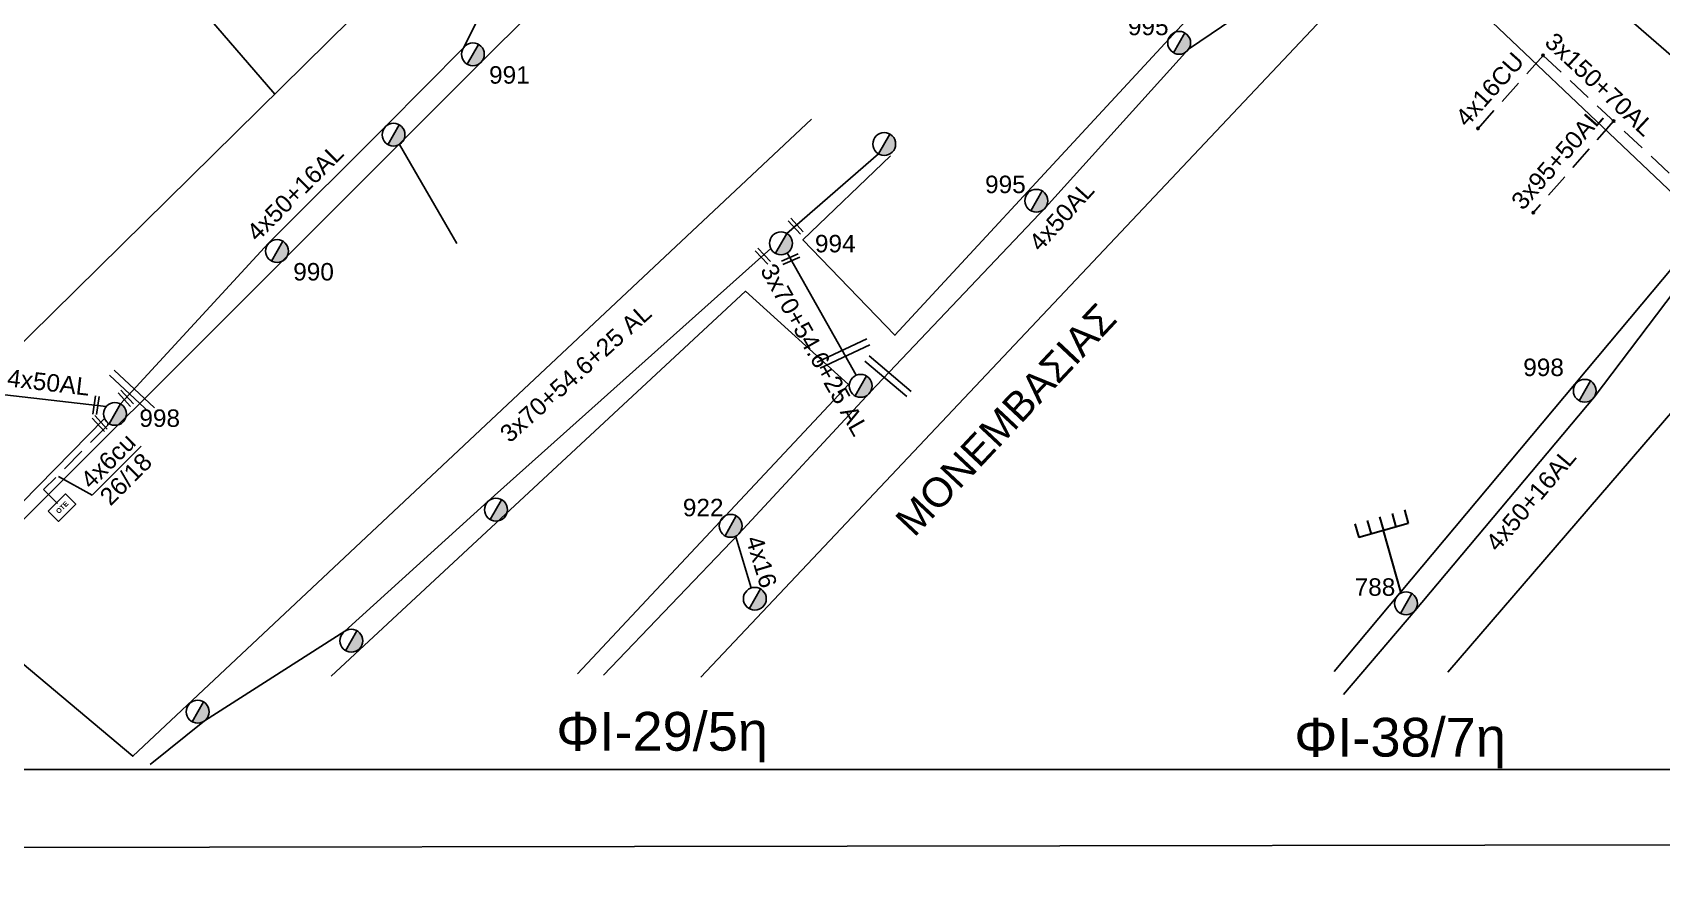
# Model space of a CAD drawing. Header units: millimetres. Extents: x 1091 to 3521, y 1177 to 2968.
# Drawn here: x 2380.8 to 2548.9, y 1933.2 to 2019.2 of the extents above; entities that cross this region are included whole.
import ezdxf
from ezdxf.enums import TextEntityAlignment as Align

# ---------------------------------------------------------------- set-up
doc = ezdxf.new("R2010")
doc.units = ezdxf.units.MM
doc.linetypes.add('DASHED', pattern=[19.05, 12.7, -6.35])
for name, color, linetype, lineweight in [('3x95+50AL', 7, 'Continuous', 30), ('4x16CU', 7, 'Continuous', 30), ('4x6', 7, 'SYN_LINE', 30), ('Άγνωστα', 7, 'Continuous', 30), ('Γυμνά εναέρια ΧΤ (3Φ) 4x50AL', 7, 'Continuous', 30), ('Γυμνά εναέρια ΧΤ και ΦΟΠ (3Φ)   4x50+16AL', 7, 'Continuous', 30), ('Εναέρια παροχή ΧΤ 4x16', 7, 'SYN_LINE', 30), ('Καλώδια ΧΤ   3x150+70AL', 7, 'DASHED', 30), ('Συνεστραμμένα ΧΤ   3x70+54.6+25 AL', 7, 'SYN_LINE', 30), ('Υπόγεια καλώδια Παροχών ΧΤ   4x50AL', 7, 'DASHED', 30), ('Υπόγεια καλώδια Παροχών ΧΤ   4x6', 7, 'DASHED', 30)]:
    doc.layers.add(name, color=color, linetype=linetype, lineweight=lineweight)
for name, color, linetype in [('Pillar OTE', 7, 'Continuous'), ('TEXT ΚΑΛΩΔΙΩΝ', 7, 'Continuous'), ('Επιγραφές - Σχήματα', 7, 'Continuous'), ('Μηχανική τομή', 7, 'Continuous'), ('Στύλος ΦΜ', 7, 'Continuous'), ('Στύλος ΦΜ @ 1', 7, 'Continuous'), ('Συνδέσεις', 7, 'Continuous'), ('Τομή', 7, 'Continuous'), ('Υπόβαθρο ΔΕΗ', 7, 'Continuous')]:
    doc.layers.add(name, color=color, linetype=linetype)
doc.styles.add('arial', font='arial.ttf')
doc.styles.get("Standard").update_dxf_attribs({"font": 'arial.ttf', "height": 1.8})
doc.linetypes.add('SYN_LINE', pattern='A,0.5,-0.0001,["/\\/\\/\\/",Standard,S=0.1,R=0,X=0,Y=-0.05],-0.25', length=0.7501)
doc.dimstyles.new('ISO-25', dxfattribs={"dimtxt": 2.5, "dimasz": 2.5, "dimexe": 1.25, "dimexo": 0.625, "dimtad": 1, "dimtxsty": 'Standard', "dimcen": 2.5, "dimadec": 0, "dimazin": 0, "dimtfac": 1, "dimtmove": 0, "dimatfit": 3, "dimfxl": 1, "dimarcsym": 0})

# ---------------------------------------------------------------- blocks, each defined once
blk = doc.blocks.new('ΥΠΑΡΧΩΝ ΤΣΙΜΕΝΤΕΝΙΟΣ ΣΤΥΛΟΣ')
at = {"layer": 'Στύλος ΦΜ'}
blk.add_hatch(color=7, dxfattribs=at).paths.add_polyline_path([(-1.29, -2.28, 0.574793), (2.62, 0, 0.268822), (1.3, 2.27)])
at = {"layer": 'Στύλος ΦΜ', "color": 7}
blk.add_line((-1.29, -2.28), (1.3, 2.27), dxfattribs=at)
blk.add_circle((0, 0), 2.62, dxfattribs=at)
at = {"layer": 'Στύλος ΦΜ', "flags": 4}
for tag, p in [('ΑΡΙΘΜΟΣ', (-4.68, 8.05)), ('ΤΥΠΟΣ', (-4.91, 3.03))]:
    blk.add_attdef(tag, p, '', height=4, dxfattribs=at)
blk = doc.blocks.new('_ΣΥΝΔΕΣΗ')
at = {"layer": 'Συνδέσεις', "linetype": 'SYN_LINE', "ltscale": 40}
blk.add_hatch(color=256, dxfattribs=at).paths.add_polyline_path([(0.5, -0.01, 1), (-0.5, -0.01, 1)])
at = {"layer": 'Συνδέσεις'}
blk.add_circle((0, -0.01), 0.5, dxfattribs=at)
blk = doc.blocks.new('A$C6B443C3E')
at = {"layer": 'Υπόβαθρο ΔΕΗ', "lineweight": 30, "ltscale": 0.1}
for p, q in [((0.38, 8.46), (0.78, 7.06)), ((-4.73, 7.03), (-4.33, 5.62)), ((-3.45, 7.39), (-3.06, 5.98)), ((-2.17, 7.75), (-1.78, 6.34)), ((-0.89, 8.1), (-0.5, 6.7))]:
    blk.add_line(p, q, dxfattribs=at)
for points in [[(0.78, 7.06), (-1.78, 6.34)], [(-1.78, 6.34), (-4.33, 5.62)], [(0, 0), (-1.78, 6.34)]]:
    blk.add_lwpolyline(points, dxfattribs=at)
blk = doc.blocks.new('ΜΗΧΑΝΙΚΗ ΤΟΜΗ')
at = {"layer": 'Μηχανική τομή', "ltscale": 40}
for p, q in [((-3.79, 1.21), (3.79, 1.21)), ((3.79, -0.34), (-3.79, -0.34))]:
    blk.add_line(p, q, dxfattribs=at)
blk = doc.blocks.new('ΤΟΜΗ')
at = {"layer": 'Τομή', "ltscale": 40}
for p, q in [((11.33, -0.65), (-11.4, -0.65)), ((11.33, -3.42), (-11.4, -3.42))]:
    blk.add_line(p, q, dxfattribs=at)
blk = doc.blocks.new('PILLAR ΟΤΕ')
at = {"layer": 'Pillar OTE', "ltscale": 40}
blk.add_lwpolyline([(-3.31, 2.02), (3.39, 2.02), (3.39, -1.99), (-3.31, -1.99)], close=True, dxfattribs=at)
at = {"layer": 'Pillar OTE', "insert": (-1.81, 0.71), "char_height": 1.3575, "width": 109.961, "attachment_point": 1}
blk.add_mtext('{\\fArial|b1|i0|c161|p34;OTE}', dxfattribs=at)

msp = doc.modelspace()

# ---------------------------------------------------------------- linework, layer by layer
at = {"layer": '3x95+50AL', "color": 30, "linetype": 'DASHED', "lineweight": -3, "ltscale": 0.2}
msp.add_lwpolyline([(2543.94, 2010.05), (2535.65, 2000.61)], dxfattribs=at)
at = {"layer": '4x16CU', "color": 30, "linetype": 'DASHED', "lineweight": -3, "ltscale": 0.2}
msp.add_lwpolyline([(2536.67, 2016.83), (2529.96, 2009.3)], dxfattribs=at)
at = {"layer": '4x6', "color": 7, "linetype": 'SYN_LINE', "lineweight": -3, "ltscale": 15}
msp.add_lwpolyline([(2418.63, 2007.63), (2424.56, 1997.44)], dxfattribs=at)
at = {"layer": 'Άγνωστα', "lineweight": -3, "ltscale": 0.1}
for points in [[(3521.49, 1936.89), (1091.31, 1933.19), (1091.31, 2964.7), (3521.49, 2968.4)], [(3374.53, 1943.19), (1101.31, 1943.19), (1101.31, 2954.7), (3374.53, 2954.7)]]:
    msp.add_lwpolyline(points, close=True, dxfattribs=at)
at = {"layer": 'Γυμνά εναέρια ΧΤ (3Φ) 4x50AL', "color": 2, "lineweight": -3, "ltscale": 0.1}
msp.add_lwpolyline([(2527.63, 2036.14), (2500.08, 2017.46), (2485.33, 2001.15), (2467.24, 1982.13)], dxfattribs=at)
at = {"layer": 'Γυμνά εναέρια ΧΤ (3Φ) 4x50AL', "color": 133, "lineweight": -3, "ltscale": 0.1}
msp.add_lwpolyline([(2467.24, 1982.13), (2453.67, 1967.49), (2439.69, 1952.91)], dxfattribs=at)
at = {"layer": 'Γυμνά εναέρια ΧΤ (3Φ) 4x50AL', "color": 5, "lineweight": -3, "ltscale": 0.1}
msp.add_lwpolyline([(2388.38, 1980.62), (2377.92, 1981.82)], dxfattribs=at)
at = {"layer": 'Γυμνά εναέρια ΧΤ και ΦΟΠ (3Φ)   4x50+16AL', "color": 30, "lineweight": -3, "ltscale": 0.1}
msp.add_lwpolyline([(2493.06, 2071.96), (2527.63, 2036.14), (2560.23, 2007.86)], dxfattribs=at)
at = {"layer": 'Γυμνά εναέρια ΧΤ και ΦΟΠ (3Φ)   4x50+16AL', "color": 6, "lineweight": -3, "ltscale": 0.1}
msp.add_lwpolyline([(2443.91, 2048.05), (2435.81, 2038.89), (2425.27, 2017.65), (2417.24, 2009.52), (2405.14, 1997.45), (2389.87, 1980.89)], dxfattribs=at)
at = {"layer": 'Γυμνά εναέρια ΧΤ και ΦΟΠ (3Φ)   4x50+16AL', "color": 1, "lineweight": -3, "ltscale": 0.1}
msp.add_lwpolyline([(2560.39, 2005.91), (2541.94, 1981.57), (2523.42, 1959.55), (2516.06, 1950.92)], dxfattribs=at)
at = {"layer": 'Γυμνά εναέρια ΧΤ και ΦΟΠ (3Φ)   4x50+16AL', "color": 5, "lineweight": -3, "ltscale": 0.1}
msp.add_lwpolyline([(2355.68, 1959.94), (2362.45, 1952.89), (2369.4, 1960.24), (2388.21, 1979.37)], dxfattribs=at)
at = {"layer": 'Εναέρια παροχή ΧΤ 4x16', "color": 133, "lineweight": -3, "ltscale": 0.1}
msp.add_lwpolyline([(2453.36, 1967.17), (2454.95, 1961.91)], dxfattribs=at)
at = {"layer": 'Καλώδια ΧΤ   3x150+70AL', "color": 1, "lineweight": -3, "ltscale": 0.2}
msp.add_lwpolyline([(2536.67, 2016.83), (2556.21, 1998.6), (2559.74, 2003.15, 0.61681), (2560.78, 2004.5, -362.54346)], format="xyb", dxfattribs=at)
at = {"layer": 'Συνεστραμμένα ΧΤ   3x70+54.6+25 AL', "color": 6, "lineweight": -3, "ltscale": 15}
for points in [[(2458.61, 1998.47), (2468.09, 2006.67)], [(2392.92, 1943.71), (2398.52, 1948.2), (2413.01, 1957.44), (2427.81, 1970.86), (2456.96, 1996.93)], [(2458.67, 1996.47), (2465.79, 1983.84)]]:
    msp.add_lwpolyline(points, dxfattribs=at)
at = {"layer": 'Υπόβαθρο ΔΕΗ', "lineweight": -3, "ltscale": 0.1}
for points in [[(2413.58, 2020.55), (2361.56, 1969.33), (2316.19, 2007.35), (2364.61, 2060.48), (2405.77, 2012.85)], [(2469.31, 2006.48), (2460.28, 1997.8), (2469.78, 1987.97), (2515.24, 2037.1), (2492.15, 2058.48), (2448.93, 2037.97), (2371.7, 1960.84), (2391.13, 1944.55), (2461.18, 2010.26)], [(2515.09, 1953.29), (2553.59, 1999.21), (2521.99, 2029.22), (2449.75, 1952.71)], [(2437, 1953.06), (2464.98, 1982.9), (2454.35, 1992.5), (2411.6, 1952.8)], [(2559.79, 1953.2), (2579.34, 1975.83), (2560.27, 1992.04), (2526.82, 1953.22)]]:
    msp.add_lwpolyline(points, dxfattribs=at)
at = {"layer": 'Υπόγεια καλώδια Παροχών ΧΤ   4x6', "color": 5, "linetype": 'DASHED', "lineweight": -3, "ltscale": 0.2}
msp.add_lwpolyline([(2388.65, 1978.87, 0.687681), (2388.56, 1978.69), (2381.9, 1972.05), (2383.34, 1970.62)], format="xyb", dxfattribs=at)

# ---------------------------------------------------------------- block references
at = {"layer": 'Pillar OTE', "xscale": 0.375, "yscale": 0.375, "zscale": 0.375, "rotation": 45}
msp.add_blockref('PILLAR ΟΤΕ', (2383.8, 1970.17), dxfattribs=at)
at = {"layer": 'Γυμνά εναέρια ΧΤ (3Φ) 4x50AL', "color": 1, "lineweight": -3, "ltscale": 0.1}
msp.add_blockref('A$C6B443C3E', (2521.97, 1961.49), dxfattribs=at)
at = {"layer": 'Μηχανική τομή', "lineweight": -3}
for p, xscale, yscale, zscale, rotation in [((2459.45, 1999.13), 0.2499999999999678, 0.2499999999999678, 0.2499999999999678, 312.9274055992574), ((2456.06, 1996.05), 0.2499999999999678, 0.2499999999999678, 0.2499999999999678, 312.9274055992574), ((2459.05, 1995.72), 0.2499999999999678, 0.2499999999999678, 0.2499999999999678, 23.45879667555348), ((2390.32, 1981.39), 0.2499999999999679, 0.2499999999999679, 0.2499999999999679, 312.6464394964619), ((2387.21, 1980.77), 0.2499999999999679, 0.2499999999999679, 0.2499999999999679, 261.2270346294952), ((2387.62, 1978.78), 0.2499999999999679, 0.2499999999999679, 0.2499999999999679, 312.6464394964619)]:
    msp.add_blockref('ΜΗΧΑΝΙΚΗ ΤΟΜΗ', p, dxfattribs=dict(at, xscale=xscale, yscale=yscale, zscale=zscale, rotation=rotation))
at = {"layer": 'Στύλος ΦΜ @ 1', "lineweight": -3, "ltscale": 40}
ref = msp.add_blockref('ΥΠΑΡΧΩΝ ΤΣΙΜΕΝΤΕΝΙΟΣ ΣΤΥΛΟΣ', (2499.11, 2018.13), dxfattribs=dict(at, xscale=0.4499999999998181, yscale=0.4499999999998181, zscale=0.4499999999998181))
ref.add_attrib('ΑΡΙΘΜΟΣ', '995', (2493.82, 2018.92), dxfattribs={"layer": 'Στύλος ΦΜ', "height": 1.8, "flags": 4})
ref = msp.add_blockref('ΥΠΑΡΧΩΝ ΤΣΙΜΕΝΤΕΝΙΟΣ ΣΤΥΛΟΣ', (2426.22, 2016.95), dxfattribs=dict(at, xscale=0.4499999999998181, yscale=0.4499999999998181, zscale=0.4499999999998181))
ref.add_attrib('ΑΡΙΘΜΟΣ', '991', (2427.89, 2013.92), dxfattribs={"layer": 'Στύλος ΦΜ', "height": 1.8, "flags": 4})
at = {"layer": 'Στύλος ΦΜ @ 1', "lineweight": -3, "ltscale": 40, "xscale": 0.4499999999998181, "yscale": 0.4499999999998181, "zscale": 0.4499999999998181}
for p in [(2418.03, 2008.65), (2468.67, 2007.69), (2466.24, 1982.75), (2428.6, 1969.98), (2455.32, 1960.79), (2413.67, 1956.46), (2397.82, 1949.14)]:
    msp.add_blockref('ΥΠΑΡΧΩΝ ΤΣΙΜΕΝΤΕΝΙΟΣ ΣΤΥΛΟΣ', p, dxfattribs=at)
at = {"layer": 'Στύλος ΦΜ @ 1', "lineweight": -3, "ltscale": 40}
ref = msp.add_blockref('ΥΠΑΡΧΩΝ ΤΣΙΜΕΝΤΕΝΙΟΣ ΣΤΥΛΟΣ', (2484.37, 2001.84), dxfattribs=dict(at, xscale=0.4499999999998181, yscale=0.4499999999998181, zscale=0.4499999999998181))
ref.add_attrib('ΑΡΙΘΜΟΣ', '995', (2479.08, 2002.63), dxfattribs={"layer": 'Στύλος ΦΜ', "height": 1.8, "flags": 4})
ref = msp.add_blockref('ΥΠΑΡΧΩΝ ΤΣΙΜΕΝΤΕΝΙΟΣ ΣΤΥΛΟΣ', (2406.01, 1996.65), dxfattribs=dict(at, xscale=0.4499999999998181, yscale=0.4499999999998181, zscale=0.4499999999998181))
ref.add_attrib('ΑΡΙΘΜΟΣ', '990', (2407.68, 1993.62), dxfattribs={"layer": 'Στύλος ΦΜ', "height": 1.8, "flags": 4})
ref = msp.add_blockref('ΥΠΑΡΧΩΝ ΤΣΙΜΕΝΤΕΝΙΟΣ ΣΤΥΛΟΣ', (2458.02, 1997.45), dxfattribs=dict(at, xscale=0.4499999999998181, yscale=0.4499999999998181, zscale=0.4499999999998181))
ref.add_attrib('ΑΡΙΘΜΟΣ', '994', (2461.52, 1996.52), dxfattribs={"layer": 'Στύλος ΦΜ', "height": 1.8, "flags": 4})
ref = msp.add_blockref('ΥΠΑΡΧΩΝ ΤΣΙΜΕΝΤΕΝΙΟΣ ΣΤΥΛΟΣ', (2540.97, 1982.24), dxfattribs=dict(at, xscale=0.4499999999998181, yscale=0.4499999999998181, zscale=0.4499999999998181))
ref.add_attrib('ΑΡΙΘΜΟΣ', '998', (2534.62, 1983.76), dxfattribs={"layer": 'Στύλος ΦΜ', "height": 1.8, "flags": 4})
ref = msp.add_blockref('ΥΠΑΡΧΩΝ ΤΣΙΜΕΝΤΕΝΙΟΣ ΣΤΥΛΟΣ', (2389.28, 1979.86), dxfattribs=dict(at, xscale=0.4499999999998181, yscale=0.4499999999998181, zscale=0.4499999999998181))
ref.add_attrib('ΑΡΙΘΜΟΣ', '998', (2391.8, 1978.52), dxfattribs={"layer": 'Στύλος ΦΜ', "height": 1.8, "flags": 4})
ref = msp.add_blockref('ΥΠΑΡΧΩΝ ΤΣΙΜΕΝΤΕΝΙΟΣ ΣΤΥΛΟΣ', (2452.82, 1968.31), dxfattribs=dict(at, xscale=0.4499999999998181, yscale=0.4499999999998181, zscale=0.4499999999998181))
ref.add_attrib('ΑΡΙΘΜΟΣ', '922', (2447.89, 1969.3), dxfattribs={"layer": 'Στύλος ΦΜ', "height": 1.8, "flags": 4})
ref = msp.add_blockref('ΥΠΑΡΧΩΝ ΤΣΙΜΕΝΤΕΝΙΟΣ ΣΤΥΛΟΣ', (2522.52, 1960.31), dxfattribs=dict(at, xscale=0.4499999999998181, yscale=0.4499999999998181, zscale=0.4499999999998181))
ref.add_attrib('ΑΡΙΘΜΟΣ', '788', (2517.22, 1961.1), dxfattribs={"layer": 'Στύλος ΦΜ', "height": 1.8, "flags": 4})
at = {"layer": 'Συνδέσεις', "lineweight": -3, "xscale": 0.25, "yscale": 0.25, "zscale": 0.25}
for p in [(2536.67, 2016.83), (2529.96, 2009.3), (2543.94, 2010.06), (2535.65, 2000.61)]:
    msp.add_blockref('_ΣΥΝΔΕΣΗ', p, dxfattribs=at)
at = {"layer": 'Τομή', "lineweight": -3, "xscale": 0.25, "yscale": 0.25, "zscale": 0.25}
for p, rotation in [((2464.26, 1986.55), 25.26588684810938), ((2469.39, 1984.12), 319.7570591100155), ((2391.39, 1982.54), 316.9766916631804)]:
    msp.add_blockref('ΤΟΜΗ', p, dxfattribs=dict(at, rotation=rotation))

# ---------------------------------------------------------------- texts
at = {"lineweight": -3, "ltscale": 40, "insert": (2469.58, 1969.09), "char_height": 3, "width": 37.232, "attachment_point": 1, "rotation": 46.8062, "style": 'arial'}
msp.add_mtext('ΜΟΝΕΜΒΑΣΙΑΣ', dxfattribs=at)
at = {"layer": 'TEXT ΚΑΛΩΔΙΩΝ', "lineweight": -3, "ltscale": 0.1, "style": 'arial'}
for s, rotation, p in [('3x150+70AL', 316.9903, (2542.51, 2013.85)), ('4x16CU', 48.2769, (2531.15, 2013.34)), ('3x95+50AL', 48.7248, (2538.12, 2006.16)), ('4x50+16AL', 44.9254, (2407.86, 2002.7)), (' 4x50AL', 47.8769, (2486.73, 2000.01)), (' 3x70+54.6+25 AL', 299.4158, (2461.31, 1986.78)), (' 3x70+54.6+25 AL', 41.806, (2436.56, 1983.84)), (' 4x50AL', 353.4402, (2382.08, 1983.15)), ('4x50+16AL', 49.9354, (2535.4, 1971.01)), ('4x16', 286.7089, (2456.01, 1964.61))]:
    msp.add_text(s, height=1.8, rotation=rotation, dxfattribs=at).set_placement(p, align=Align.MIDDLE_CENTER)
at = {"layer": 'Επιγραφές - Σχήματα', "lineweight": -3, "ltscale": 0.2, "char_height": 4, "width": 19.6719, "attachment_point": 1}
for s, insert in [('ΦΙ-29/5η', (2434.82, 1949.12)), ('ΦΙ-38/7η', (2510.98, 1948.51))]:
    msp.add_mtext(s, dxfattribs=dict(at, insert=insert))
at = {"layer": 'Υπόγεια καλώδια Παροχών ΧΤ   4x50AL', "color": 7, "ltscale": 0.2, "char_height": 1.8, "attachment_point": 1, "rotation": 45}
for s, insert in [('4x6cu', (2385.55, 1973.28)), ('26/18', (2387.54, 1971.55))]:
    msp.add_mtext_dynamic_manual_height_columns(s, width=1.8, gutter_width=12.5, heights=[0.118], dxfattribs=dict(at, insert=insert))

# ---------------------------------------------------------------- leaders
at = {"layer": 'Επιγραφές - Σχήματα'}
msp.add_leader([(2383.47, 1973.41), (2386.92, 1971.48), (2391.97, 1976.53)], dimstyle='ISO-25', override={"dimasz": 0.5, "dimgap": 0.625, "dimtad": 0}, dxfattribs=at)

doc.saveas('drawing.dxf')
